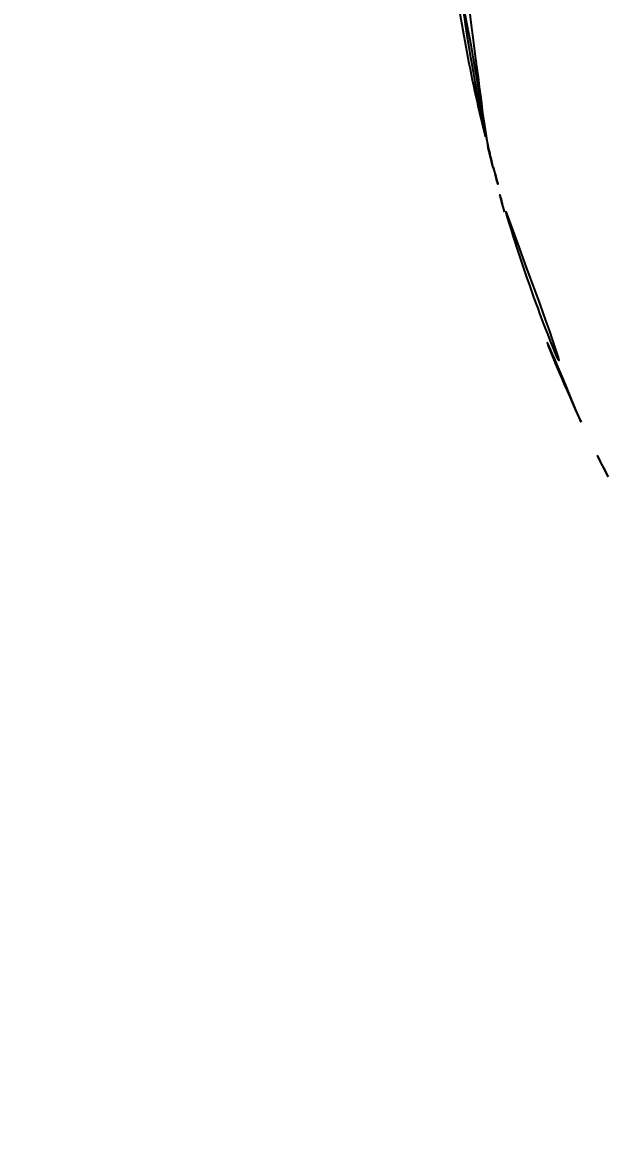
# Model space of a CAD drawing. Extents: x 16296660632 to 16296668616, y -37409619871 to -37409616241.
# Drawn here: x 16296666332.76 to 16296666340, y -37409617596.73 to -37409617582.79 of the extents above; entities that cross this region are included whole.
import ezdxf

# ---------------------------------------------------------------- set-up
doc = ezdxf.new("R2010")
doc.units = 0
doc.header["$LTSCALE"] = 10
doc.header["$MEASUREMENT"] = 0
doc.header["$PDMODE"] = 3
doc.header["$PDSIZE"] = -10
doc.layers.get('0').update_dxf_attribs({"linetype": 'CONTINUOUS'})
doc.layers.get('DEFPOINTS').update_dxf_attribs({"linetype": 'CONTINUOUS'})
doc.styles.get("Standard").update_dxf_attribs({"font": 'SYMBOL'})
doc.dimstyles.new('100hyun', dxfattribs={"dimtxt": 30, "dimasz": 20, "dimexe": 2, "dimexo": 10, "dimgap": 10, "dimtad": 1, "dimdec": 0, "dimrnd": 5, "dimtxsty": 'Standard', "dimcen": 2.5, "dimclrd": 5, "dimclre": 5, "dimadec": 0, "dimazin": 0, "dimtfac": 1, "dimtdec": 0, "dimtmove": 0, "dimatfit": 3, "dimfxl": 1.25, "dimlwd": 15, "dimlwe": 15, "dimarcsym": 0})

# ---------------------------------------------------------------- blocks, each defined once
blk = doc.blocks.new('*D15')
at = {"color": 5, "lineweight": 15, "transparency": 16777216}
for p, q in [((16296666322.53291, -37409617342.59803), (16296666754.99883, -37409617342.59803)), ((16296666752.99883, -37409617362.59803), (16296666752.99883, -37409618127.84608)), ((16296666742.99883, -37409618147.84608), (16296666750.99883, -37409618147.84608))]:
    blk.add_line(p, q, dxfattribs=at)
at = {"color": 5, "transparency": 16777216}
for points in [[(16296666749.6655, -37409617362.59803), (16296666756.33216, -37409617362.59803), (16296666752.99883, -37409617342.59803)], [(16296666749.6655, -37409618127.84608), (16296666756.33216, -37409618127.84608), (16296666752.99883, -37409618147.84608)]]:
    blk.add_solid(points, dxfattribs=at)
at = {"layer": 'DEFPOINTS', "color": 0, "transparency": 16777216}
for p in [(16296666312.53291, -37409617342.59803), (16296666752.99883, -37409618147.84608), (16296666752.99883, -37409618147.84608)]:
    blk.add_point(p, dxfattribs=at)
at = {"color": 0, "lineweight": 0, "transparency": 16777216, "insert": (16296666723.12759, -37409617745.22206), "char_height": 30, "attachment_point": 5, "rotation": 90}
blk.add_mtext('{\\f나눔고딕|b0|i0|c129|p50;805 이상}', dxfattribs=at)

msp = doc.modelspace()

# ---------------------------------------------------------------- linework, layer by layer
at = {"linetype": 'Continuous'}
for points, start_tangent, end_tangent in [([(16296666337.89978, -37409617579.8452), (16296666337.905291, -37409617580.068626), (16296666337.91538, -37409617580.345192), (16296666337.92952, -37409617580.621567), (16296666337.947571, -37409617580.897781), (16296666337.995371, -37409617581.449753), (16296666338.058741, -37409617582.000603), (16296666338.231871, -37409617583.096474), (16296666338.466709, -37409617584.183121), (16296666338.50242, -37409617584.326233)], (0.020216292, -0.99979563), (0.245754872, -0.969332009)), ([(16296666338.504789, -37409617584.325531), (16296666337.94302, -37409617579.842842)], (-0.219934205, 0.975514708), (-0.054814588, 0.99849655)), ([(16296666338.50242, -37409617584.326233), (16296666338.567699, -37409617584.576813)], (0.245754872, -0.969332009), (0.258367263, -0.966046768)), ([(16296666338.563551, -37409617584.577721), (16296666338.526581, -37409617584.42099), (16296666338.504789, -37409617584.325531)], (-0.233898327, 0.972261062), (-0.219934205, 0.975514708)), ([(16296666338.567699, -37409617584.576813), (16296666338.722059, -37409617585.122673)], (0.258367263, -0.966046768), (0.285821697, -0.958282817)), ([(16296666338.705021, -37409617585.12722), (16296666338.563551, -37409617584.577721)], (-0.264807331, 0.964301342), (-0.233898327, 0.972261062)), ([(16296666338.722059, -37409617585.122673), (16296666339.119699, -37409617586.316521), (16296666340.01494, -37409617588.377876)], (0.285821697, -0.958282817), (0.449538793, -0.893260809)), ([(16296666339.650261, -37409617587.718201), (16296666338.705021, -37409617585.12722)], (-0.421884716, 0.906649484), (-0.264807331, 0.964301342)), ([(16296666339.9853, -37409617588.39357), (16296666339.650261, -37409617587.718201)], (-0.466981868, 0.884266891), (-0.421884716, 0.906649484))]:
    msp.add_spline(points, degree=3, dxfattribs=dict(at, start_tangent=start_tangent, end_tangent=end_tangent))

# ---------------------------------------------------------------- dimensions: what is measured, and where the dimension line sits
at = {"lineweight": 0}
dim = msp.add_linear_dim(base=(16296666752.998831, -37409618147.846077), p1=(16296666312.532909, -37409617342.59803), p2=(16296666752.998831, -37409618147.846077), angle=90, text='{\\f나눔고딕|b0|i0|c129|p50;805 이상}', dimstyle='100hyun', dxfattribs=at)
dim.commit()
dim.dimension.update_dxf_attribs({"geometry": '*D15', "text_midpoint": (16296666723.12759, -37409617745.222061)})

doc.saveas('drawing.dxf')
